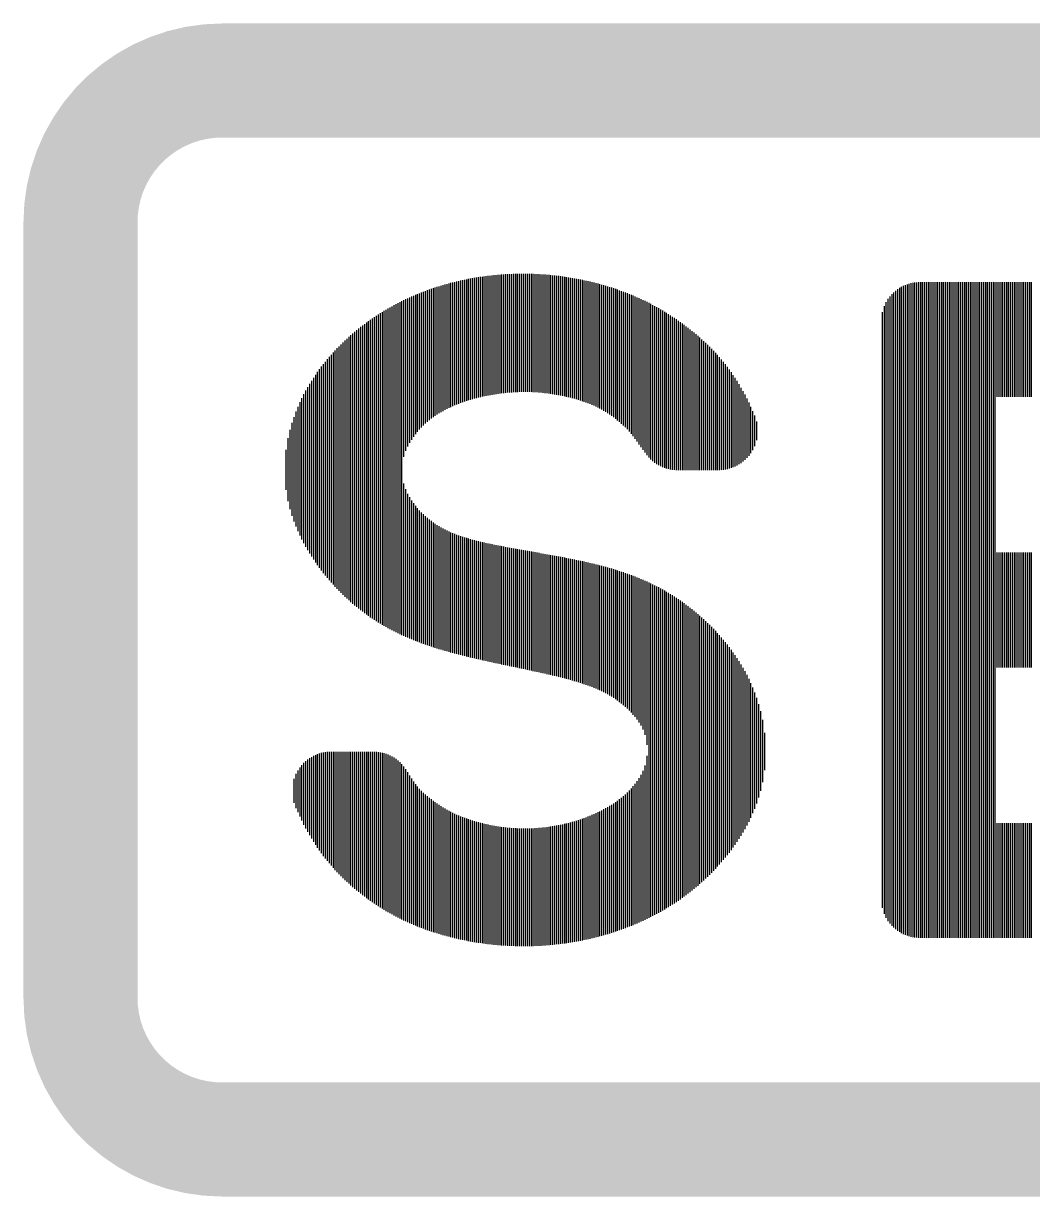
# Model space of a CAD drawing. Extents: x 1.8 to 21.6, y 5 to 12.
# Drawn here: x 12.675 to 13.294, y 7.128 to 7.848 of the extents above; entities that cross this region are included whole.
import ezdxf

# ---------------------------------------------------------------- set-up
doc = ezdxf.new("R2010")
doc.units = 0
doc.header["$MEASUREMENT"] = 0
doc.layers.get('0').update_dxf_attribs({"linetype": 'CONTINUOUS'})

msp = doc.modelspace()

# ---------------------------------------------------------------- linework, layer by layer
for p, q in [((12.94076, 7.61418), (12.94076, 7.68966)), ((12.94197, 7.61467), (12.94197, 7.68997)), ((12.94317, 7.61511), (12.94317, 7.69022)), ((12.94437, 7.61554), (12.94437, 7.69047)), ((12.94558, 7.61598), (12.94558, 7.69073)), ((12.94678, 7.61636), (12.94678, 7.69098)), ((12.94798, 7.61674), (12.94798, 7.69123)), ((12.94919, 7.61712), (12.94919, 7.69146)), ((12.95039, 7.61746), (12.95039, 7.69166)), ((12.95159, 7.61779), (12.95159, 7.69187)), ((12.9528, 7.61813), (12.9528, 7.69207)), ((12.954, 7.61843), (12.954, 7.69227)), ((12.95521, 7.61871), (12.95521, 7.69247)), ((12.95641, 7.619), (12.95641, 7.69264)), ((12.95761, 7.61927), (12.95761, 7.69279)), ((12.95882, 7.61951), (12.95882, 7.69294)), ((12.96002, 7.61975), (12.96002, 7.6931)), ((12.96122, 7.61999), (12.96122, 7.69325)), ((12.96243, 7.62019), (12.96243, 7.6934)), ((12.96363, 7.62039), (12.96363, 7.69351)), ((12.96483, 7.62059), (12.96483, 7.69361)), ((12.96604, 7.62076), (12.96604, 7.69372)), ((12.96724, 7.62092), (12.96724, 7.69383)), ((12.96844, 7.62107), (12.96844, 7.69393)), ((12.96965, 7.62123), (12.96965, 7.69402)), ((12.97085, 7.62134), (12.97085, 7.69408)), ((12.97205, 7.62145), (12.97205, 7.69414)), ((12.97326, 7.62156), (12.97326, 7.6942)), ((12.97446, 7.62165), (12.97446, 7.69426)), ((12.97567, 7.62172), (12.97567, 7.69432)), ((12.97687, 7.62178), (12.97687, 7.69434)), ((12.97807, 7.62185), (12.97807, 7.69435)), ((12.97928, 7.62188), (12.97928, 7.69437)), ((12.98048, 7.6219), (12.98048, 7.69438)), ((12.98168, 7.62192), (12.98168, 7.6944)), ((12.98289, 7.62193), (12.98289, 7.6944)), ((12.98409, 7.6219), (12.98409, 7.69437)), ((12.98529, 7.62188), (12.98529, 7.69434)), ((12.9865, 7.62186), (12.9865, 7.69431)), ((12.9877, 7.62179), (12.9877, 7.69428)), ((12.9889, 7.62173), (12.9889, 7.69424)), ((12.99011, 7.62166), (12.99011, 7.69419)), ((12.99131, 7.62157), (12.99131, 7.69411)), ((12.99251, 7.62146), (12.99251, 7.69403)), ((12.99372, 7.62135), (12.99372, 7.69396)), ((12.99492, 7.62124), (12.99492, 7.69388)), ((12.99613, 7.62109), (12.99613, 7.6938)), ((12.99733, 7.62093), (12.99733, 7.69368)), ((12.99853, 7.62078), (12.99853, 7.69356)), ((12.99974, 7.6206), (12.99974, 7.69344)), ((13.00094, 7.6204), (13.00094, 7.69331)), ((13.00214, 7.6202), (13.00214, 7.69319)), ((13.00335, 7.62), (13.00335, 7.69306)), ((13.00455, 7.61976), (13.00455, 7.69289)), ((13.00575, 7.61951), (13.00575, 7.69272)), ((13.00696, 7.61927), (13.00696, 7.69254)), ((13.00816, 7.61899), (13.00816, 7.69237)), ((13.00936, 7.61871), (13.00936, 7.6922)), ((13.01057, 7.61842), (13.01057, 7.69201)), ((13.01177, 7.61811), (13.01177, 7.69179)), ((13.01298, 7.61777), (13.01298, 7.69157)), ((13.01418, 7.61743), (13.01418, 7.69135)), ((13.01538, 7.61708), (13.01538, 7.69114)), ((13.01659, 7.61669), (13.01659, 7.69092)), ((13.01779, 7.61631), (13.01779, 7.69066)), ((13.01899, 7.6159), (13.01899, 7.69039)), ((13.0202, 7.61545), (13.0202, 7.69012)), ((13.0214, 7.61501), (13.0214, 7.68986)), ((12.9179, 7.59883), (12.9179, 7.68241)), ((12.9191, 7.60014), (12.9191, 7.68288)), ((12.9203, 7.60134), (12.9203, 7.68334)), ((12.92151, 7.60247), (12.92151, 7.68381)), ((12.92271, 7.60355), (12.92271, 7.68428)), ((12.92391, 7.60454), (12.92391, 7.68469)), ((12.92512, 7.6055), (12.92512, 7.6851)), ((12.92632, 7.60638), (12.92632, 7.68551)), ((12.92752, 7.60724), (12.92752, 7.68592)), ((12.92873, 7.60802), (12.92873, 7.68633)), ((12.92993, 7.6088), (12.92993, 7.6867)), ((12.93113, 7.60951), (12.93113, 7.68705)), ((12.93234, 7.61019), (12.93234, 7.68741)), ((12.93354, 7.61085), (12.93354, 7.68776)), ((12.93475, 7.61146), (12.93475, 7.68812)), ((12.93595, 7.61208), (12.93595, 7.68846)), ((12.93715, 7.61262), (12.93715, 7.68876)), ((12.93836, 7.61317), (12.93836, 7.68906)), ((12.93956, 7.61369), (12.93956, 7.68936)), ((13.0226, 7.61452), (13.0226, 7.68959)), ((13.02381, 7.61401), (13.02381, 7.68931)), ((13.02501, 7.61349), (13.02501, 7.68899)), ((13.02621, 7.6129), (13.02621, 7.68867)), ((13.02742, 7.61232), (13.02742, 7.68836)), ((13.02862, 7.61169), (13.02862, 7.68804)), ((13.02982, 7.61102), (13.02982, 7.68773)), ((13.03103, 7.61034), (13.03103, 7.68737)), ((13.03223, 7.60959), (13.03223, 7.687)), ((13.03344, 7.60884), (13.03344, 7.68663)), ((13.03464, 7.60802), (13.03464, 7.68627)), ((13.03584, 7.60718), (13.03584, 7.6859)), ((13.03705, 7.60632), (13.03705, 7.68551)), ((13.03825, 7.60538), (13.03825, 7.68509)), ((13.03945, 7.60444), (13.03945, 7.68467)), ((13.04066, 7.60345), (13.04066, 7.68424)), ((13.04186, 7.6024), (13.04186, 7.68382)), ((13.04306, 7.60136), (13.04306, 7.6834)), ((13.04427, 7.60018), (13.04427, 7.68292)), ((13.04547, 7.59898), (13.04547, 7.68244)), ((13.20906, 7.29309), (13.20906, 7.68302)), ((13.21024, 7.29208), (13.21024, 7.68403)), ((13.21141, 7.29119), (13.21141, 7.68491)), ((13.21258, 7.29042), (13.21258, 7.68569)), ((13.21376, 7.28974), (13.21376, 7.68637)), ((13.21493, 7.28914), (13.21493, 7.68696)), ((13.2161, 7.28863), (13.2161, 7.68748)), ((13.21728, 7.28818), (13.21728, 7.68792)), ((13.21845, 7.28781), (13.21845, 7.68829)), ((13.21962, 7.28751), (13.21962, 7.6886)), ((13.2208, 7.28727), (13.2208, 7.68884)), ((13.22197, 7.28708), (13.22197, 7.68902)), ((13.22314, 7.28696), (13.22314, 7.68914)), ((13.22432, 7.2869), (13.22432, 7.6892)), ((13.22549, 7.2869), (13.22549, 7.68921)), ((13.22666, 7.2869), (13.22666, 7.68921)), ((13.22784, 7.2869), (13.22784, 7.68921)), ((13.22901, 7.2869), (13.22901, 7.68921)), ((13.23018, 7.2869), (13.23018, 7.68921)), ((13.23136, 7.2869), (13.23136, 7.68921)), ((13.23253, 7.2869), (13.23253, 7.68921)), ((13.23371, 7.2869), (13.23371, 7.68921)), ((13.23488, 7.2869), (13.23488, 7.68921)), ((13.23605, 7.2869), (13.23605, 7.68921)), ((13.23723, 7.2869), (13.23723, 7.68921)), ((13.2384, 7.2869), (13.2384, 7.68921)), ((13.23957, 7.2869), (13.23957, 7.68921)), ((13.24075, 7.2869), (13.24075, 7.68921)), ((13.24192, 7.2869), (13.24192, 7.68921)), ((13.24309, 7.2869), (13.24309, 7.68921)), ((13.24427, 7.2869), (13.24427, 7.68921)), ((13.24544, 7.2869), (13.24544, 7.68921)), ((13.24661, 7.2869), (13.24661, 7.68921)), ((13.24779, 7.2869), (13.24779, 7.68921)), ((13.24896, 7.2869), (13.24896, 7.68921)), ((13.25013, 7.2869), (13.25013, 7.68921)), ((13.25131, 7.2869), (13.25131, 7.68921)), ((13.25248, 7.2869), (13.25248, 7.68921)), ((13.25365, 7.2869), (13.25365, 7.68921)), ((13.25483, 7.2869), (13.25483, 7.68921)), ((13.256, 7.2869), (13.256, 7.68921)), ((13.25717, 7.2869), (13.25717, 7.68921)), ((13.25835, 7.2869), (13.25835, 7.68921)), ((13.25952, 7.2869), (13.25952, 7.68921)), ((13.26069, 7.2869), (13.26069, 7.68921)), ((13.26187, 7.2869), (13.26187, 7.68921)), ((13.26304, 7.2869), (13.26304, 7.68921)), ((13.26421, 7.2869), (13.26421, 7.68921)), ((13.26539, 7.2869), (13.26539, 7.68921)), ((13.26656, 7.2869), (13.26656, 7.68921)), ((13.26774, 7.2869), (13.26774, 7.68921)), ((13.26891, 7.2869), (13.26891, 7.68921)), ((13.27008, 7.2869), (13.27008, 7.68921)), ((13.27126, 7.2869), (13.27126, 7.68921)), ((13.27243, 7.6188), (13.27243, 7.68921)), ((13.2736, 7.6188), (13.2736, 7.68921)), ((13.27478, 7.6188), (13.27478, 7.68921)), ((13.27595, 7.6188), (13.27595, 7.68921)), ((13.27712, 7.6188), (13.27712, 7.68921)), ((13.2783, 7.6188), (13.2783, 7.68921)), ((13.27947, 7.6188), (13.27947, 7.68921)), ((13.28064, 7.6188), (13.28064, 7.68921)), ((13.28182, 7.6188), (13.28182, 7.68921)), ((13.28299, 7.6188), (13.28299, 7.68921)), ((13.28416, 7.6188), (13.28416, 7.68921)), ((13.28534, 7.6188), (13.28534, 7.68921)), ((13.28651, 7.6188), (13.28651, 7.68921)), ((13.28768, 7.6188), (13.28768, 7.68921)), ((13.28886, 7.6188), (13.28886, 7.68921)), ((13.29003, 7.6188), (13.29003, 7.68921)), ((13.2912, 7.6188), (13.2912, 7.68921)), ((13.29238, 7.6188), (13.29238, 7.68921)), ((13.29355, 7.6188), (13.29355, 7.68921)), ((12.90345, 7.47444), (12.90345, 7.67574)), ((12.90466, 7.47385), (12.90466, 7.67637)), ((12.90586, 7.47326), (12.90586, 7.67697)), ((12.90706, 7.47266), (12.90706, 7.67756)), ((12.90827, 7.58205), (12.90827, 7.67815)), ((12.90947, 7.58565), (12.90947, 7.67874)), ((12.91067, 7.58833), (12.91067, 7.67931)), ((12.91188, 7.59059), (12.91188, 7.67984)), ((12.91308, 7.59256), (12.91308, 7.68037)), ((12.91428, 7.59434), (12.91428, 7.6809)), ((12.91549, 7.59598), (12.91549, 7.68143)), ((12.91669, 7.59746), (12.91669, 7.68194)), ((13.04667, 7.59767), (13.04667, 7.68196)), ((13.04788, 7.59627), (13.04788, 7.68148)), ((13.04908, 7.59477), (13.04908, 7.681)), ((13.05028, 7.59309), (13.05028, 7.68047)), ((13.05149, 7.5914), (13.05149, 7.67993)), ((13.05269, 7.58972), (13.05269, 7.67938)), ((13.0539, 7.58804), (13.0539, 7.67884)), ((13.0551, 7.58635), (13.0551, 7.67829)), ((13.0563, 7.58467), (13.0563, 7.67772)), ((13.05751, 7.58304), (13.05751, 7.6771)), ((13.05871, 7.58164), (13.05871, 7.67649)), ((13.05991, 7.58043), (13.05991, 7.67587)), ((13.06112, 7.57938), (13.06112, 7.67525)), ((13.20437, 7.29908), (13.20437, 7.67702)), ((13.20554, 7.29716), (13.20554, 7.67894)), ((13.20672, 7.29559), (13.20672, 7.68052)), ((13.20789, 7.29425), (13.20789, 7.68186)), ((12.89142, 7.48122), (12.89142, 7.66863)), ((12.89262, 7.48044), (12.89262, 7.66944)), ((12.89382, 7.47967), (12.89382, 7.67017)), ((12.89503, 7.47898), (12.89503, 7.67091)), ((12.89623, 7.4783), (12.89623, 7.67164)), ((12.89744, 7.47762), (12.89744, 7.67237)), ((12.89864, 7.47694), (12.89864, 7.67309)), ((12.89984, 7.47626), (12.89984, 7.67375)), ((12.90105, 7.47563), (12.90105, 7.67441)), ((12.90225, 7.47504), (12.90225, 7.67507)), ((13.06232, 7.57845), (13.06232, 7.67463)), ((13.06352, 7.57764), (13.06352, 7.67394)), ((13.06473, 7.57693), (13.06473, 7.67325)), ((13.06593, 7.57631), (13.06593, 7.67255)), ((13.06713, 7.57577), (13.06713, 7.67186)), ((13.06834, 7.57531), (13.06834, 7.67116)), ((13.06954, 7.57492), (13.06954, 7.67041)), ((13.07074, 7.5746), (13.07074, 7.66963)), ((13.07195, 7.57435), (13.07195, 7.66885)), ((13.07315, 7.57415), (13.07315, 7.66808)), ((13.20202, 7.30534), (13.20202, 7.67076)), ((13.2032, 7.30155), (13.2032, 7.67455)), ((12.88179, 7.48796), (12.88179, 7.66175)), ((12.88299, 7.48705), (12.88299, 7.66265)), ((12.8842, 7.48617), (12.8842, 7.66354)), ((12.8854, 7.4853), (12.8854, 7.66444)), ((12.8866, 7.48442), (12.8866, 7.66534)), ((12.88781, 7.48355), (12.88781, 7.66619)), ((12.88901, 7.48277), (12.88901, 7.667)), ((12.89021, 7.48199), (12.89021, 7.66781)), ((13.07436, 7.57402), (13.07436, 7.6673)), ((13.07556, 7.57395), (13.07556, 7.66648)), ((13.07676, 7.57394), (13.07676, 7.66562)), ((13.07797, 7.57394), (13.07797, 7.66475)), ((13.07917, 7.57394), (13.07917, 7.66389)), ((13.08037, 7.57394), (13.08037, 7.66302)), ((13.08158, 7.57394), (13.08158, 7.66213)), ((13.08278, 7.57394), (13.08278, 7.66117)), ((12.87336, 7.49513), (12.87336, 7.65454)), ((12.87457, 7.49404), (12.87457, 7.65563)), ((12.87577, 7.49295), (12.87577, 7.65673)), ((12.87698, 7.49187), (12.87698, 7.65779)), ((12.87818, 7.4909), (12.87818, 7.65878)), ((12.87938, 7.48992), (12.87938, 7.65977)), ((12.88059, 7.48894), (12.88059, 7.66076)), ((13.08398, 7.57394), (13.08398, 7.66022)), ((13.08519, 7.57394), (13.08519, 7.65926)), ((13.08639, 7.57394), (13.08639, 7.6583)), ((13.08759, 7.57394), (13.08759, 7.65733)), ((13.0888, 7.57394), (13.0888, 7.65627)), ((13.09, 7.57394), (13.09, 7.65521)), ((13.09121, 7.57394), (13.09121, 7.65415)), ((12.86614, 7.50229), (12.86614, 7.64739)), ((12.86735, 7.50099), (12.86735, 7.64868)), ((12.86855, 7.49979), (12.86855, 7.64988)), ((12.86975, 7.49859), (12.86975, 7.65109)), ((12.87096, 7.49738), (12.87096, 7.65229)), ((12.87216, 7.49621), (12.87216, 7.65345)), ((13.09241, 7.57394), (13.09241, 7.65309)), ((13.09361, 7.57394), (13.09361, 7.65203)), ((13.09482, 7.57394), (13.09482, 7.65082)), ((13.09602, 7.57394), (13.09602, 7.6496)), ((13.09722, 7.57394), (13.09722, 7.64839)), ((13.09843, 7.57394), (13.09843, 7.64718)), ((12.86013, 7.50922), (12.86013, 7.64047)), ((12.86133, 7.50775), (12.86133, 7.64194)), ((12.86253, 7.50628), (12.86253, 7.64341)), ((12.86374, 7.50495), (12.86374, 7.64474)), ((12.86494, 7.50362), (12.86494, 7.64606)), ((13.09963, 7.57394), (13.09963, 7.64597)), ((13.10083, 7.57394), (13.10083, 7.64462)), ((13.10204, 7.57394), (13.10204, 7.64319)), ((13.10324, 7.574), (13.10324, 7.64176)), ((13.10444, 7.57412), (13.10444, 7.64033)), ((12.85411, 7.51719), (12.85411, 7.63247)), ((12.85531, 7.51549), (12.85531, 7.63417)), ((12.85652, 7.51387), (12.85652, 7.6358)), ((12.85772, 7.51225), (12.85772, 7.63744)), ((12.85892, 7.51068), (12.85892, 7.639)), ((13.10565, 7.5743), (13.10565, 7.6389)), ((13.10685, 7.57454), (13.10685, 7.6374)), ((13.10805, 7.57484), (13.10805, 7.63568)), ((13.10926, 7.57522), (13.10926, 7.63395)), ((13.11046, 7.57566), (13.11046, 7.63222)), ((12.8505, 7.52271), (12.8505, 7.62688)), ((12.8517, 7.5208), (12.8517, 7.6288)), ((12.8529, 7.519), (12.8529, 7.63063)), ((13.11167, 7.57618), (13.11167, 7.6305)), ((13.11287, 7.57678), (13.11287, 7.62873)), ((13.11407, 7.57747), (13.11407, 7.62661)), ((12.84568, 7.53131), (12.84568, 7.61803)), ((12.84689, 7.52901), (12.84689, 7.62043)), ((12.84809, 7.52676), (12.84809, 7.62271)), ((12.84929, 7.52474), (12.84929, 7.6248)), ((13.11528, 7.57826), (13.11528, 7.62449)), ((13.11648, 7.57916), (13.11648, 7.62237)), ((13.11768, 7.58018), (13.11768, 7.62025)), ((13.11889, 7.58135), (13.11889, 7.61795)), ((12.84328, 7.53642), (12.84328, 7.61272)), ((12.84448, 7.53376), (12.84448, 7.61553)), ((13.12009, 7.5827), (13.12009, 7.61531)), ((13.12129, 7.58429), (13.12129, 7.61266)), ((12.84087, 7.54241), (12.84087, 7.60647)), ((12.84207, 7.53924), (12.84207, 7.60984)), ((13.1225, 7.58621), (13.1225, 7.61002)), ((13.1237, 7.58867), (13.1237, 7.60735)), ((13.1249, 7.59232), (13.1249, 7.6037)), ((12.83846, 7.54984), (12.83846, 7.59869)), ((12.83967, 7.54594), (12.83967, 7.60283)), ((12.83726, 7.5549), (12.83726, 7.59344)), ((12.83605, 7.56171), (12.83605, 7.5864)), ((12.90827, 7.47214), (12.90827, 7.56579)), ((12.90947, 7.47163), (12.90947, 7.56213)), ((12.91067, 7.47111), (12.91067, 7.55945)), ((12.91188, 7.47059), (12.91188, 7.55721)), ((12.91308, 7.47007), (12.91308, 7.55528)), ((12.91428, 7.46956), (12.91428, 7.55355)), ((12.91549, 7.46911), (12.91549, 7.55198)), ((12.91669, 7.46866), (12.91669, 7.55053)), ((12.9179, 7.46821), (12.9179, 7.54921)), ((12.9191, 7.46776), (12.9191, 7.54796)), ((12.9203, 7.46731), (12.9203, 7.54679)), ((12.92151, 7.46686), (12.92151, 7.54569)), ((12.92271, 7.46645), (12.92271, 7.54463)), ((12.92391, 7.46605), (12.92391, 7.54366)), ((12.92512, 7.46566), (12.92512, 7.5427)), ((12.92632, 7.46527), (12.92632, 7.54182)), ((12.92752, 7.46487), (12.92752, 7.54096)), ((12.92873, 7.46448), (12.92873, 7.54018)), ((12.92993, 7.46409), (12.92993, 7.53941)), ((12.93113, 7.46375), (12.93113, 7.53871)), ((12.93234, 7.4634), (12.93234, 7.53804)), ((12.93354, 7.46306), (12.93354, 7.5374)), ((12.93475, 7.46271), (12.93475, 7.53682)), ((12.93595, 7.46237), (12.93595, 7.53624)), ((12.93715, 7.46202), (12.93715, 7.53572)), ((12.93836, 7.46168), (12.93836, 7.53522)), ((12.93956, 7.46137), (12.93956, 7.53472)), ((12.94076, 7.46107), (12.94076, 7.53426)), ((12.94197, 7.46076), (12.94197, 7.53384)), ((12.94317, 7.46046), (12.94317, 7.53341)), ((12.94437, 7.46015), (12.94437, 7.53299)), ((12.94558, 7.45985), (12.94558, 7.53262)), ((12.94678, 7.45954), (12.94678, 7.53226)), ((12.94798, 7.45925), (12.94798, 7.5319)), ((12.94919, 7.45897), (12.94919, 7.53153)), ((12.95039, 7.45869), (12.95039, 7.5312)), ((12.95159, 7.45841), (12.95159, 7.53089)), ((12.9528, 7.45813), (12.9528, 7.53058)), ((12.954, 7.45786), (12.954, 7.53028)), ((12.95521, 7.45758), (12.95521, 7.52997)), ((12.95641, 7.4573), (12.95641, 7.52968)), ((12.95761, 7.45703), (12.95761, 7.52942)), ((12.95882, 7.45677), (12.95882, 7.52915)), ((12.96002, 7.45651), (12.96002, 7.52889)), ((12.96122, 7.45625), (12.96122, 7.52863)), ((12.96243, 7.45598), (12.96243, 7.52836)), ((12.96363, 7.45572), (12.96363, 7.52811)), ((12.96483, 7.45546), (12.96483, 7.52788)), ((12.96604, 7.4552), (12.96604, 7.52764)), ((12.96724, 7.45494), (12.96724, 7.52741)), ((12.96844, 7.45469), (12.96844, 7.52717)), ((12.96965, 7.45444), (12.96965, 7.52694)), ((12.97085, 7.45418), (12.97085, 7.5267)), ((12.97205, 7.45393), (12.97205, 7.52648)), ((12.97326, 7.45367), (12.97326, 7.52626)), ((12.97446, 7.45342), (12.97446, 7.52604)), ((12.97567, 7.45316), (12.97567, 7.52583)), ((12.97687, 7.45291), (12.97687, 7.52561)), ((12.97807, 7.45266), (12.97807, 7.52539)), ((12.97928, 7.4524), (12.97928, 7.52517)), ((12.98048, 7.45215), (12.98048, 7.52495)), ((12.98168, 7.4519), (12.98168, 7.52474)), ((12.98289, 7.45164), (12.98289, 7.52453)), ((12.98409, 7.45139), (12.98409, 7.52432)), ((12.98529, 7.45113), (12.98529, 7.52411)), ((12.9865, 7.45087), (12.9865, 7.52389)), ((12.9877, 7.45061), (12.9877, 7.52368)), ((12.9889, 7.45035), (12.9889, 7.52347)), ((12.99011, 7.45009), (12.99011, 7.52326)), ((12.99131, 7.44983), (12.99131, 7.52304)), ((12.99251, 7.44957), (12.99251, 7.52283)), ((12.99372, 7.4493), (12.99372, 7.52261)), ((12.99492, 7.44902), (12.99492, 7.5224)), ((12.99613, 7.44875), (12.99613, 7.52219)), ((12.99733, 7.44847), (12.99733, 7.52197)), ((12.99853, 7.44819), (12.99853, 7.52176)), ((12.99974, 7.44792), (12.99974, 7.52153)), ((13.00094, 7.44764), (13.00094, 7.52131)), ((13.00214, 7.44735), (13.00214, 7.52109)), ((13.00335, 7.44704), (13.00335, 7.52086)), ((13.00455, 7.44674), (13.00455, 7.52064)), ((13.00575, 7.44644), (13.00575, 7.52041)), ((13.00696, 7.44614), (13.00696, 7.52019)), ((13.00816, 7.44583), (13.00816, 7.51996)), ((13.00936, 7.4455), (13.00936, 7.51972)), ((13.01057, 7.44516), (13.01057, 7.51947)), ((13.01177, 7.44482), (13.01177, 7.51923)), ((13.01298, 7.44447), (13.01298, 7.51898)), ((13.01418, 7.44413), (13.01418, 7.51874)), ((13.01538, 7.44376), (13.01538, 7.5185)), ((13.01659, 7.44336), (13.01659, 7.51825)), ((13.01779, 7.44297), (13.01779, 7.518)), ((13.01899, 7.44258), (13.01899, 7.51772)), ((13.0202, 7.44218), (13.0202, 7.51744)), ((13.0214, 7.44173), (13.0214, 7.51717)), ((13.0226, 7.44128), (13.0226, 7.51689)), ((13.27243, 7.45285), (13.27243, 7.52326)), ((13.2736, 7.45285), (13.2736, 7.52326)), ((13.27478, 7.45285), (13.27478, 7.52326)), ((13.27595, 7.45285), (13.27595, 7.52326)), ((13.27712, 7.45285), (13.27712, 7.52326)), ((13.2783, 7.45285), (13.2783, 7.52326)), ((13.27947, 7.45285), (13.27947, 7.52326)), ((13.28064, 7.45285), (13.28064, 7.52326)), ((13.28182, 7.45285), (13.28182, 7.52326)), ((13.28299, 7.45285), (13.28299, 7.52326)), ((13.28416, 7.45285), (13.28416, 7.52326)), ((13.28534, 7.45285), (13.28534, 7.52326)), ((13.28651, 7.45285), (13.28651, 7.52326)), ((13.28768, 7.45285), (13.28768, 7.52326)), ((13.28886, 7.45285), (13.28886, 7.52326)), ((13.29003, 7.45285), (13.29003, 7.52326)), ((13.2912, 7.45285), (13.2912, 7.52326)), ((13.29238, 7.45285), (13.29238, 7.52326)), ((13.29355, 7.45285), (13.29355, 7.52326)), ((13.02381, 7.44082), (13.02381, 7.51661)), ((13.02501, 7.44035), (13.02501, 7.51634)), ((13.02621, 7.43983), (13.02621, 7.51606)), ((13.02742, 7.43931), (13.02742, 7.51575)), ((13.02862, 7.43879), (13.02862, 7.51543)), ((13.02982, 7.43819), (13.02982, 7.51511)), ((13.03103, 7.4376), (13.03103, 7.51478)), ((13.03223, 7.43698), (13.03223, 7.51446)), ((13.03344, 7.4363), (13.03344, 7.51414)), ((13.03464, 7.43563), (13.03464, 7.51381)), ((13.03584, 7.43487), (13.03584, 7.51346)), ((13.03705, 7.43411), (13.03705, 7.51308)), ((13.03825, 7.43329), (13.03825, 7.5127)), ((13.03945, 7.43244), (13.03945, 7.51232)), ((13.04066, 7.43154), (13.04066, 7.51195)), ((13.04186, 7.4306), (13.04186, 7.51157)), ((13.04306, 7.42962), (13.04306, 7.51119)), ((13.04427, 7.42859), (13.04427, 7.51076)), ((13.04547, 7.4275), (13.04547, 7.51032)), ((13.04667, 7.42636), (13.04667, 7.50987)), ((13.04788, 7.42512), (13.04788, 7.50943)), ((13.04908, 7.42381), (13.04908, 7.50899)), ((13.05028, 7.42241), (13.05028, 7.50854)), ((13.05149, 7.42084), (13.05149, 7.50807)), ((13.05269, 7.4191), (13.05269, 7.50756)), ((13.0539, 7.41712), (13.0539, 7.50704)), ((13.0551, 7.41467), (13.0551, 7.50653)), ((13.0563, 7.41144), (13.0563, 7.50601)), ((13.05751, 7.40534), (13.05751, 7.5055)), ((13.05871, 7.29907), (13.05871, 7.50495)), ((13.05991, 7.29966), (13.05991, 7.50435)), ((13.06112, 7.30025), (13.06112, 7.50376)), ((13.06232, 7.3009), (13.06232, 7.50316)), ((13.06352, 7.30155), (13.06352, 7.50256)), ((13.06473, 7.30221), (13.06473, 7.50197)), ((13.06593, 7.30287), (13.06593, 7.5013)), ((13.06713, 7.30353), (13.06713, 7.50062)), ((13.06834, 7.30426), (13.06834, 7.49994)), ((13.06954, 7.30499), (13.06954, 7.49925)), ((13.07074, 7.30572), (13.07074, 7.49857)), ((13.07195, 7.30645), (13.07195, 7.49784)), ((13.07315, 7.3072), (13.07315, 7.49707)), ((13.07436, 7.30801), (13.07436, 7.49629)), ((13.07556, 7.30882), (13.07556, 7.49551)), ((13.07676, 7.30963), (13.07676, 7.49473)), ((13.07797, 7.31043), (13.07797, 7.49391)), ((13.07917, 7.3113), (13.07917, 7.49304)), ((13.08037, 7.3122), (13.08037, 7.49216)), ((13.08158, 7.31309), (13.08158, 7.49129)), ((13.08278, 7.31399), (13.08278, 7.49042)), ((13.08398, 7.3149), (13.08398, 7.48947)), ((13.08519, 7.31589), (13.08519, 7.4885)), ((13.08639, 7.31688), (13.08639, 7.48753)), ((13.08759, 7.31786), (13.08759, 7.48656)), ((13.0888, 7.31885), (13.0888, 7.48555)), ((13.09, 7.31993), (13.09, 7.48448)), ((13.09121, 7.32101), (13.09121, 7.48341)), ((13.09241, 7.3221), (13.09241, 7.48234)), ((13.09361, 7.32318), (13.09361, 7.48125)), ((13.09482, 7.32436), (13.09482, 7.48007)), ((13.09602, 7.32555), (13.09602, 7.47889)), ((13.09722, 7.32674), (13.09722, 7.4777)), ((13.09843, 7.32793), (13.09843, 7.47649)), ((13.09963, 7.32923), (13.09963, 7.47519)), ((13.10083, 7.33054), (13.10083, 7.47388)), ((13.10204, 7.33185), (13.10204, 7.47257)), ((13.10324, 7.33319), (13.10324, 7.4712)), ((13.10444, 7.33463), (13.10444, 7.46975)), ((13.10565, 7.33608), (13.10565, 7.4683)), ((13.10685, 7.33752), (13.10685, 7.46685)), ((13.10805, 7.33908), (13.10805, 7.46524)), ((13.10926, 7.34068), (13.10926, 7.46363)), ((13.11046, 7.34228), (13.11046, 7.46201)), ((13.11167, 7.34396), (13.11167, 7.46026)), ((13.11287, 7.34576), (13.11287, 7.45844)), ((13.11407, 7.34755), (13.11407, 7.45663)), ((13.11528, 7.34943), (13.11528, 7.45465)), ((13.11648, 7.35146), (13.11648, 7.45259)), ((13.11768, 7.3535), (13.11768, 7.45052)), ((13.11889, 7.35573), (13.11889, 7.44816)), ((13.12009, 7.35807), (13.12009, 7.44578)), ((13.12129, 7.36049), (13.12129, 7.4432)), ((13.1225, 7.36326), (13.1225, 7.44041)), ((13.1237, 7.36605), (13.1237, 7.43741)), ((13.1249, 7.36939), (13.1249, 7.43407)), ((13.12611, 7.37296), (13.12611, 7.43027)), ((13.12731, 7.37715), (13.12731, 7.42601)), ((13.12851, 7.38245), (13.12851, 7.42071)), ((13.12972, 7.38982), (13.12972, 7.4127)), ((12.84809, 7.35399), (12.84809, 7.39526)), ((12.84929, 7.35191), (12.84929, 7.39623)), ((12.8505, 7.34983), (12.8505, 7.39708)), ((12.8517, 7.34776), (12.8517, 7.39782)), ((12.8529, 7.34568), (12.8529, 7.39848)), ((12.85411, 7.34386), (12.85411, 7.39904)), ((12.85531, 7.34214), (12.85531, 7.39953)), ((12.85652, 7.34043), (12.85652, 7.39995)), ((12.85772, 7.33871), (12.85772, 7.4003)), ((12.85892, 7.337), (12.85892, 7.40058)), ((12.86013, 7.33544), (12.86013, 7.40079)), ((12.86133, 7.33401), (12.86133, 7.40095)), ((12.86253, 7.33258), (12.86253, 7.40104)), ((12.86374, 7.33115), (12.86374, 7.40107)), ((12.86494, 7.32971), (12.86494, 7.40107)), ((12.86614, 7.32833), (12.86614, 7.40107)), ((12.86735, 7.32712), (12.86735, 7.40107)), ((12.86855, 7.3259), (12.86855, 7.40107)), ((12.86975, 7.32469), (12.86975, 7.40107)), ((12.87096, 7.32347), (12.87096, 7.40107)), ((12.87216, 7.32225), (12.87216, 7.40107)), ((12.87336, 7.32117), (12.87336, 7.40107)), ((12.87457, 7.32012), (12.87457, 7.40107)), ((12.87577, 7.31906), (12.87577, 7.40107)), ((12.87698, 7.318), (12.87698, 7.40107)), ((12.87818, 7.31694), (12.87818, 7.40107)), ((12.87938, 7.31595), (12.87938, 7.40107)), ((12.88059, 7.31501), (12.88059, 7.40107)), ((12.88179, 7.31406), (12.88179, 7.40107)), ((12.88299, 7.31311), (12.88299, 7.40107)), ((12.8842, 7.31217), (12.8842, 7.40107)), ((12.8854, 7.31126), (12.8854, 7.40107)), ((12.8866, 7.31042), (12.8866, 7.40107)), ((12.88781, 7.30957), (12.88781, 7.40107)), ((12.88901, 7.30873), (12.88901, 7.40107)), ((12.89021, 7.30788), (12.89021, 7.40106)), ((12.89142, 7.30705), (12.89142, 7.40099)), ((12.89262, 7.3063), (12.89262, 7.40087)), ((12.89382, 7.30554), (12.89382, 7.40068)), ((12.89503, 7.30479), (12.89503, 7.40043)), ((12.89623, 7.30404), (12.89623, 7.40011)), ((12.89744, 7.30329), (12.89744, 7.39973)), ((12.89864, 7.30261), (12.89864, 7.39927)), ((12.89984, 7.30194), (12.89984, 7.39874)), ((12.90105, 7.30128), (12.90105, 7.39812)), ((12.90225, 7.30061), (12.90225, 7.39742)), ((12.90345, 7.29995), (12.90345, 7.39662)), ((12.90466, 7.29932), (12.90466, 7.3957)), ((12.90586, 7.29874), (12.90586, 7.39466)), ((13.05751, 7.29848), (13.05751, 7.39852)), ((12.84207, 7.3664), (12.84207, 7.38741)), ((12.84328, 7.36387), (12.84328, 7.38962)), ((12.84448, 7.36133), (12.84448, 7.39139)), ((12.84568, 7.3588), (12.84568, 7.39288)), ((12.84689, 7.35627), (12.84689, 7.39415)), ((12.90706, 7.29815), (12.90706, 7.39346)), ((12.90827, 7.29757), (12.90827, 7.39208)), ((12.90947, 7.29698), (12.90947, 7.39044)), ((12.91067, 7.29641), (12.91067, 7.38852)), ((13.0551, 7.29731), (13.0551, 7.38931)), ((13.0563, 7.29789), (13.0563, 7.39252)), ((12.84087, 7.3696), (12.84087, 7.38439)), ((12.91188, 7.2959), (12.91188, 7.38655)), ((12.91308, 7.29538), (12.91308, 7.38458)), ((12.91428, 7.29487), (12.91428, 7.38276)), ((12.91549, 7.29436), (12.91549, 7.38116)), ((13.05028, 7.29521), (13.05028, 7.38131)), ((13.05149, 7.29573), (13.05149, 7.38295)), ((13.05269, 7.29626), (13.05269, 7.38477)), ((13.0539, 7.29679), (13.0539, 7.38683)), ((12.91669, 7.29385), (12.91669, 7.37965)), ((12.9179, 7.29339), (12.9179, 7.37833)), ((12.9191, 7.29294), (12.9191, 7.37704)), ((12.9203, 7.29249), (12.9203, 7.37592)), ((12.92151, 7.29205), (12.92151, 7.3748)), ((12.92271, 7.2916), (12.92271, 7.3738)), ((12.92391, 7.29118), (12.92391, 7.37282)), ((13.04186, 7.29194), (13.04186, 7.37285)), ((13.04306, 7.29235), (13.04306, 7.37384)), ((13.04427, 7.29282), (13.04427, 7.3749)), ((13.04547, 7.29329), (13.04547, 7.37602)), ((13.04667, 7.29375), (13.04667, 7.3772)), ((13.04788, 7.29422), (13.04788, 7.37849)), ((13.04908, 7.29469), (13.04908, 7.37985)), ((12.92512, 7.29079), (12.92512, 7.37187)), ((12.92632, 7.2904), (12.92632, 7.37098)), ((12.92752, 7.29002), (12.92752, 7.37009)), ((12.92873, 7.28963), (12.92873, 7.36924)), ((12.92993, 7.28925), (12.92993, 7.36843)), ((12.93113, 7.28891), (12.93113, 7.36763)), ((12.93234, 7.28857), (12.93234, 7.36689)), ((12.93354, 7.28824), (12.93354, 7.36616)), ((13.03103, 7.28847), (13.03103, 7.36572)), ((13.03223, 7.28883), (13.03223, 7.36639)), ((13.03344, 7.28919), (13.03344, 7.36708)), ((13.03464, 7.28955), (13.03464, 7.36778)), ((13.03584, 7.28992), (13.03584, 7.36855)), ((13.03705, 7.29029), (13.03705, 7.36933)), ((13.03825, 7.2907), (13.03825, 7.37015)), ((13.03945, 7.29111), (13.03945, 7.371)), ((13.04066, 7.29152), (13.04066, 7.3719)), ((12.93475, 7.2879), (12.93475, 7.36546)), ((12.93595, 7.28757), (12.93595, 7.36481)), ((12.93715, 7.28726), (12.93715, 7.36415)), ((12.93836, 7.28697), (12.93836, 7.36356)), ((12.93956, 7.28669), (12.93956, 7.36298)), ((12.94076, 7.28641), (12.94076, 7.36241)), ((12.94197, 7.28612), (12.94197, 7.3619)), ((12.94317, 7.28584), (12.94317, 7.36138)), ((12.94437, 7.2856), (12.94437, 7.36091)), ((12.94558, 7.28536), (12.94558, 7.36046)), ((12.94678, 7.28513), (12.94678, 7.36)), ((12.94798, 7.28489), (12.94798, 7.3596)), ((12.94919, 7.28465), (12.94919, 7.3592)), ((12.95039, 7.28443), (12.95039, 7.3588)), ((12.95159, 7.28424), (12.95159, 7.35845)), ((13.01418, 7.28461), (13.01418, 7.35867)), ((13.01538, 7.28483), (13.01538, 7.35907)), ((13.01659, 7.28504), (13.01659, 7.35947)), ((13.01779, 7.28527), (13.01779, 7.35987)), ((13.01899, 7.28553), (13.01899, 7.36032)), ((13.0202, 7.2858), (13.0202, 7.36077)), ((13.0214, 7.28606), (13.0214, 7.36122)), ((13.0226, 7.28632), (13.0226, 7.36173)), ((13.02381, 7.28659), (13.02381, 7.36224)), ((13.02501, 7.28689), (13.02501, 7.36275)), ((13.02621, 7.2872), (13.02621, 7.36332)), ((13.02742, 7.28751), (13.02742, 7.36388)), ((13.02862, 7.28783), (13.02862, 7.36446)), ((13.02982, 7.28814), (13.02982, 7.36509)), ((12.9528, 7.28405), (12.9528, 7.3581)), ((12.954, 7.28386), (12.954, 7.35775)), ((12.95521, 7.28367), (12.95521, 7.35745)), ((12.95641, 7.28349), (12.95641, 7.35714)), ((12.95761, 7.28333), (12.95761, 7.35684)), ((12.95882, 7.28319), (12.95882, 7.35657)), ((12.96002, 7.28304), (12.96002, 7.35632)), ((12.96122, 7.2829), (12.96122, 7.35606)), ((12.96243, 7.28275), (12.96243, 7.35583)), ((12.96363, 7.28262), (12.96363, 7.35561)), ((12.96483, 7.28252), (12.96483, 7.3554)), ((12.96604, 7.28242), (12.96604, 7.3552)), ((12.96724, 7.28232), (12.96724, 7.35503)), ((12.96844, 7.28222), (12.96844, 7.35486)), ((12.96965, 7.28212), (12.96965, 7.3547)), ((12.97085, 7.28204), (12.97085, 7.35457)), ((12.97205, 7.28199), (12.97205, 7.35445)), ((12.97326, 7.28194), (12.97326, 7.35432)), ((12.97446, 7.28188), (12.97446, 7.35423)), ((12.97567, 7.28183), (12.97567, 7.35415)), ((12.97687, 7.28177), (12.97687, 7.35407)), ((12.97807, 7.28176), (12.97807, 7.354)), ((12.97928, 7.28175), (12.97928, 7.35397)), ((12.98048, 7.28174), (12.98048, 7.35394)), ((12.98168, 7.28173), (12.98168, 7.3539)), ((12.98289, 7.28172), (12.98289, 7.35391)), ((12.98409, 7.28172), (12.98409, 7.35393)), ((12.98529, 7.28175), (12.98529, 7.35394)), ((12.9865, 7.28179), (12.9865, 7.35398)), ((12.9877, 7.28182), (12.9877, 7.35404)), ((12.9889, 7.28186), (12.9889, 7.3541)), ((12.99011, 7.28189), (12.99011, 7.35416)), ((12.99131, 7.28195), (12.99131, 7.35427)), ((12.99251, 7.28203), (12.99251, 7.35438)), ((12.99372, 7.28211), (12.99372, 7.35448)), ((12.99492, 7.28219), (12.99492, 7.35462)), ((12.99613, 7.28228), (12.99613, 7.35477)), ((12.99733, 7.28236), (12.99733, 7.35493)), ((12.99853, 7.28248), (12.99853, 7.3551)), ((12.99974, 7.2826), (12.99974, 7.3553)), ((13.00094, 7.28273), (13.00094, 7.35549)), ((13.00214, 7.28285), (13.00214, 7.35569)), ((13.00335, 7.28298), (13.00335, 7.35594)), ((13.00455, 7.28312), (13.00455, 7.35619)), ((13.00575, 7.28329), (13.00575, 7.35643)), ((13.00696, 7.28346), (13.00696, 7.35671)), ((13.00816, 7.28363), (13.00816, 7.35701)), ((13.00936, 7.2838), (13.00936, 7.35731)), ((13.01057, 7.28397), (13.01057, 7.35762)), ((13.01177, 7.28418), (13.01177, 7.35797)), ((13.01298, 7.28439), (13.01298, 7.35831)), ((13.27243, 7.2869), (13.27243, 7.3573)), ((13.2736, 7.2869), (13.2736, 7.3573)), ((13.27478, 7.2869), (13.27478, 7.3573)), ((13.27595, 7.2869), (13.27595, 7.3573)), ((13.27712, 7.2869), (13.27712, 7.3573)), ((13.2783, 7.2869), (13.2783, 7.3573)), ((13.27947, 7.2869), (13.27947, 7.3573)), ((13.28064, 7.2869), (13.28064, 7.3573)), ((13.28182, 7.2869), (13.28182, 7.3573)), ((13.28299, 7.2869), (13.28299, 7.3573)), ((13.28416, 7.2869), (13.28416, 7.3573)), ((13.28534, 7.2869), (13.28534, 7.3573)), ((13.28651, 7.2869), (13.28651, 7.3573)), ((13.28768, 7.2869), (13.28768, 7.3573)), ((13.28886, 7.2869), (13.28886, 7.3573)), ((13.29003, 7.2869), (13.29003, 7.3573)), ((13.2912, 7.2869), (13.2912, 7.3573)), ((13.29238, 7.2869), (13.29238, 7.3573)), ((13.29355, 7.2869), (13.29355, 7.3573))]:
    msp.add_line(p, q)
at = {"const_width": 0.07}
for points in [[(12.79672, 7.81305, 0.414214), (12.70972, 7.72605, 0.414214)], [(12.70972, 7.25005, 0.414214), (12.79672, 7.16305, 0.414214)]]:
    msp.add_lwpolyline(points, format="xyb", dxfattribs=at)
for points in [[(12.79672, 7.81305), (13.79272, 7.81305)], [(12.70972, 7.25005), (12.70972, 7.72605)], [(12.79672, 7.16305), (13.79272, 7.16305)]]:
    msp.add_lwpolyline(points, dxfattribs=at)

doc.saveas('drawing.dxf')
